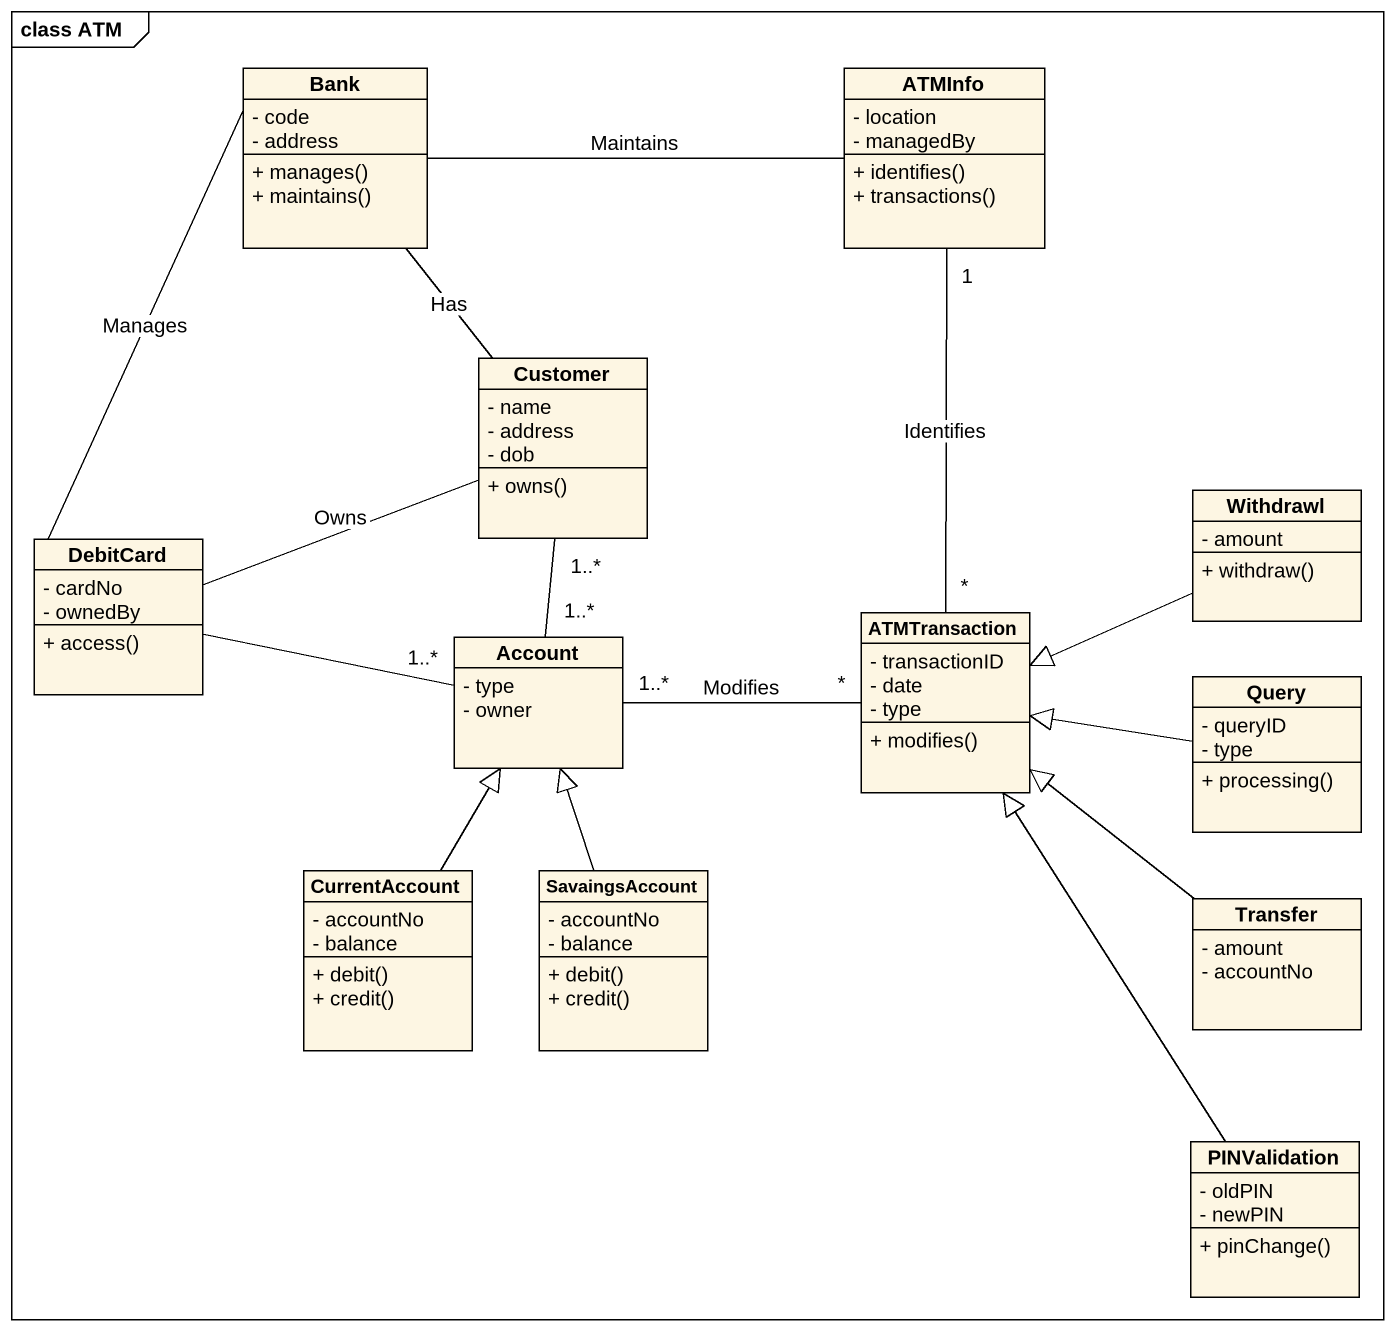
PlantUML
@startuml
mainframe class ATM
hide circle
hide empty members
skinparam classAttributeIconSize 0
class Bank {
  - code
  - address
  + manages()
  + maintains()
}
class ATMInfo {
  - location
  - managedBy
  + identifies()
  + transactions()
}
class Customer {
  - name
  - address
  - dob
  + owns()
}
class Withdrawl {
  - amount
  + withdraw()
}
class DebitCard {
  - cardNo
  - ownedBy
  + access()
}
class Account {
  - type
  - owner
}
class ATMTransaction {
  - transactionID
  - date
  - type
  + modifies()
}
class Query {
  - queryID
  - type
  + processing()
}
class CurrentAccount {
  - accountNo
  - balance
  + debit()
  + credit()
}
class SavaingsAccount {
  - accountNo
  - balance
  + debit()
  + credit()
}
class Transfer {
  - amount
  - accountNo
}
class PINValidation {
  - oldPIN
  - newPIN
  + pinChange()
}
Bank -- Customer : Has
Bank -- DebitCard : Manages
ATMInfo -left- Bank : Maintains
ATMInfo "1" -- "*" ATMTransaction : Identifies
Customer "1..*" -- "1..*" Account
Withdrawl -left-|> ATMTransaction
DebitCard -right- Customer : Owns
DebitCard -right- "1..*" Account
Account "1..*" -right- "*" ATMTransaction : Modifies
Query -left-|> ATMTransaction
CurrentAccount -up-|> Account
SavaingsAccount -up-|> Account
Transfer -up-|> ATMTransaction
PINValidation -up-|> ATMTransaction
@enduml
